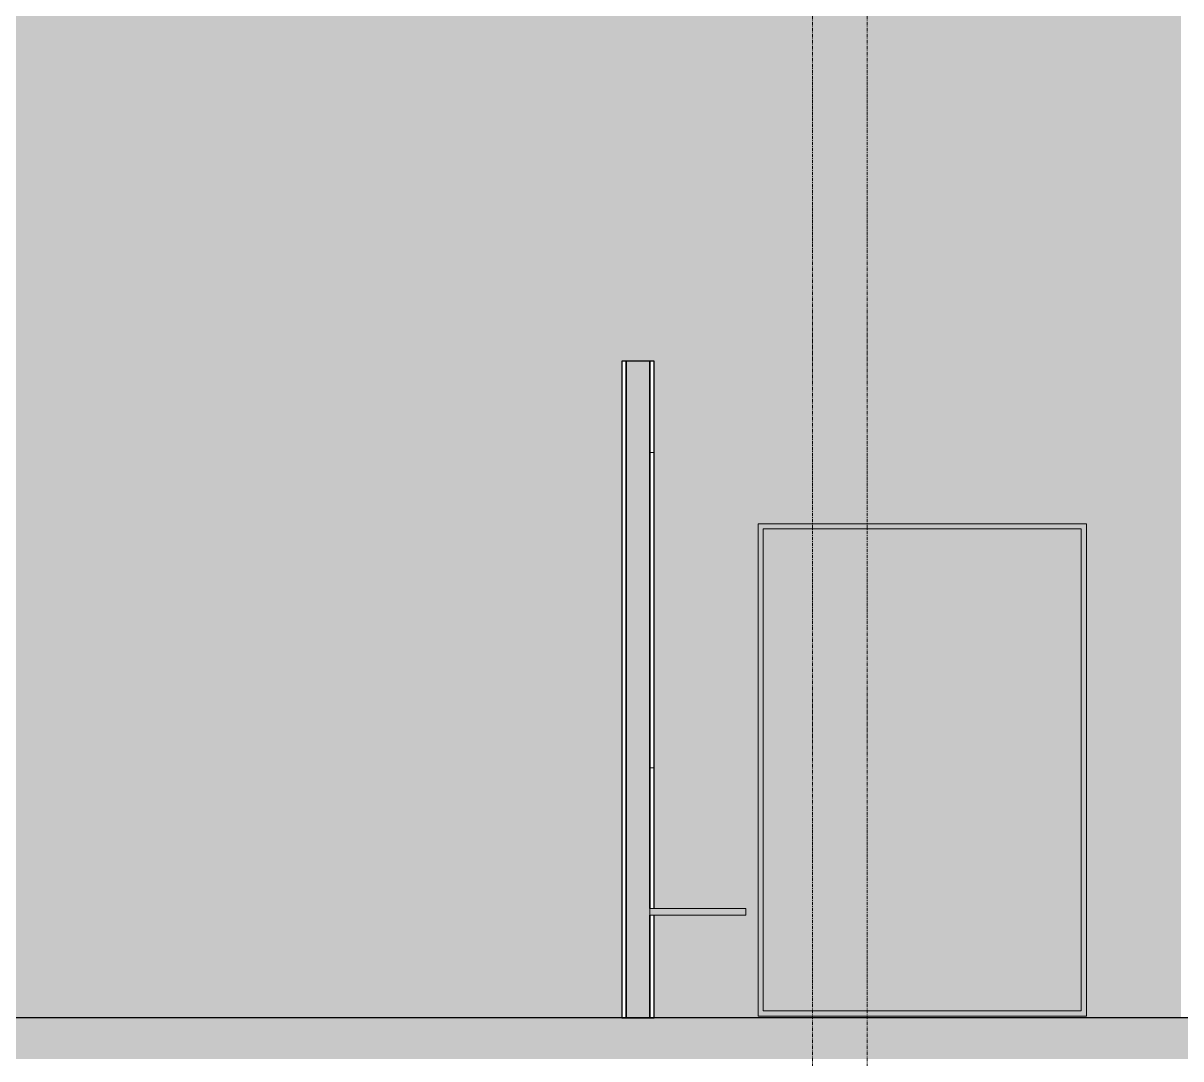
# Model space of a CAD drawing. Header units: inches. Extents: x -23227 to -2744, y -314 to 853.
# Drawn here: x -3781.7 to -3612.4, y -6 to 145.4 of the extents above; entities that cross this region are included whole.
import ezdxf

# ---------------------------------------------------------------- set-up
doc = ezdxf.new("R2010")
doc.units = ezdxf.units.IN
doc.header["$MEASUREMENT"] = 0
doc.linetypes.add('Grid Line 1_2_', pattern=[0.875, 0.5, -0.125, 0.125, -0.125])
doc.linetypes.add('Grid Line 1_2__2_', pattern=[0.875, 0.5, -0.125, 0.125, -0.125])
for name, color, linetype, lineweight in [('A-FLOR', 192, 'Continuous', 9), ('A-FLOR-LEVL', 51, 'Continuous', 9), ('A-WALL-PATT', 111, 'Continuous', 25), ('I-FURN', 30, 'Continuous', 9), ('I-WALL', 2, 'Continuous', 9), ('Q-SPCQ', 91, 'Continuous', 9), ('S-GRID', 1, 'Continuous', 9)]:
    doc.layers.add(name, color=color, linetype=linetype, lineweight=lineweight)

# ---------------------------------------------------------------- blocks, each defined once
blk = doc.blocks.new('Furniture 6 - Furniture 1-2394-Section 22')
at = {"layer": 'I-FURN'}
blk.add_hatch(color=8, dxfattribs=at).paths.add_polyline_path([(25673.64, 15), (25673.64, 16), (25659.64, 16), (25659.64, 15)], flags=0)
at = {"layer": 'I-FURN', "color": 250}
for p, q in [((25659.64, 16), (25673.64, 16)), ((25659.64, 15), (25659.64, 16)), ((25673.64, 15), (25673.64, 16)), ((25673.64, 15), (25659.64, 15))]:
    blk.add_line(p, q, dxfattribs=at)
blk = doc.blocks.new('Bradley-Washroom_Accessories-Mirrors-780_Custom - Bradley-Washroom_Accessories-Mirrors-780_Custom-177760-Section 22')
at = {"layer": 'Q-SPCQ'}
h = blk.add_hatch(color=254, dxfattribs=at)
h.paths.add_polyline_path([(25368.64, 0.25), (25368.64, 72.25), (25320.64, 72.25), (25320.64, 0.25)], flags=0)
h.paths.add_polyline_path([(25321.39, 1), (25321.39, 71.5), (25367.89, 71.5), (25367.89, 1)], flags=0)
blk.add_hatch(color=254, dxfattribs=at).paths.add_polyline_path([(25321.39, 1), (25367.89, 1), (25367.89, 71.5), (25321.39, 71.5), (25321.39, 47.5)], flags=0)
at = {"layer": 'Q-SPCQ', "color": 250}
for p, q in [((25368.64, 72.25), (25320.64, 72.25)), ((25320.64, 72.25), (25320.64, 0.25)), ((25321.39, 71.5), (25367.89, 71.5)), ((25321.39, 1), (25321.39, 71.5)), ((25367.89, 71.5), (25367.89, 1)), ((25368.64, 0.25), (25368.64, 72.25)), ((25320.64, 0.25), (25368.64, 0.25)), ((25367.89, 1), (25321.39, 1))]:
    blk.add_line(p, q, dxfattribs=at)
blk = doc.blocks.new('Locker Rooms and Restrooms_rvt-5-Section 22')
at = {"layer": 'A-WALL-PATT', "lineweight": 9}
h = blk.add_hatch(dxfattribs=at)
h.set_pattern_fill('FP_39', color=250, style=0, pattern_type=2)
h.set_pattern_definition([(0, (-7131.395, 67.247), (61.44, 15.36), [2.534, -43.546, 2.534, -43.546, -245.76]), (0, (-7131.395, 67.247), (61.44, 15.36), [-92.16, 2.534, -89.626, 2.534, -43.546, -107.52]), (0, (-7131.395, 67.247), (61.44, 15.36), [-230.4, 2.534, -28.186, 2.534, -74.266]), (120, (-7108.355, 74.927), (-44.02215, 45.528601), [2.534, -43.546, 2.534, -43.546, -245.76]), (120, (-7108.355, 74.927), (-44.02215, 45.528601), [-92.16, 2.534, -89.626, 2.534, -43.546, -107.52]), (120, (-7108.355, 74.927), (-44.02215, 45.528601), [-230.4, 2.534, -28.186, 2.534, -74.266]), (240, (-7100.675, 105.647), (-17.41785, -60.888601), [2.534, -43.546, 2.534, -43.546, -245.76]), (240, (-7100.675, 105.647), (-17.41785, -60.888601), [-92.16, 2.534, -89.626, 2.534, -43.546, -107.52]), (240, (-7100.675, 105.647), (-17.41785, -60.888601), [-230.4, 2.534, -28.186, 2.534, -74.266])])
h.paths.add_polyline_path([(25660.27, 0), (25660.27, 15), (25659.64, 15), (25659.64, 0)], flags=0)
h.paths.add_polyline_path([(25659.64, 16), (25660.27, 16), (25660.27, 96), (25659.64, 96), (25659.64, 76.52)], flags=0)
at = {"layer": 'I-WALL'}
blk.add_hatch(color=254, dxfattribs=at).paths.add_polyline_path([(25659.64, 0), (25659.64, 96), (25656.14, 96), (25656.14, 0)], flags=0)
at = {"layer": 'A-FLOR-LEVL', "linetype": 'Grid Line 1_2__2_'}
blk.add_line((21746.96, 0), (26557.32, 0), dxfattribs=at)
at = {"layer": 'I-WALL', "color": 10, "lineweight": 25}
for p, q in [((25655.52, 96), (25655.52, 0)), ((25656.14, 96), (25655.52, 96)), ((25656.14, 96), (25656.14, 0)), ((25659.64, 96), (25656.14, 96)), ((25656.14, 0), (25656.14, 96)), ((25659.64, 16), (25659.64, 96)), ((25660.27, 96), (25659.64, 96)), ((25659.64, 96), (25659.64, 16)), ((25660.27, 16), (25660.27, 96)), ((25659.64, 0), (25659.64, 15)), ((25659.64, 15), (25659.64, 0)), ((25660.27, 0), (25660.27, 15)), ((25655.52, 0), (25656.14, 0)), ((25656.14, 0), (25659.64, 0)), ((25659.64, 0), (25660.27, 0))]:
    blk.add_line(p, q, dxfattribs=at)
at = {"color": 250, "lineweight": 9}
for name, p in [('Bradley-Washroom_Accessories-Mirrors-780_Custom - Bradley-Washroom_Accessories-Mirrors-780_Custom-177760-Section 22', (354.81, 0)), ('Furniture 6 - Furniture 1-2394-Section 22', (0, 0))]:
    blk.add_blockref(name, p, dxfattribs=at)
blk = doc.blocks.new('Struct_Xcel_Sports Complex_rvt-5-Section 22')
at = {"layer": 'A-FLOR'}
blk.add_hatch(color=254, dxfattribs=at).paths.add_polyline_path([(24152.15, -6), (26276.89, -6), (26276.89, 0), (22066.14, 0), (22066.14, -6), (23875.68, -6)], flags=0)
at = {"layer": 'A-FLOR', "color": 10, "lineweight": 25}
blk.add_line((26276.89, 0), (22066.14, 0), dxfattribs=at)

msp = doc.modelspace()

# ---------------------------------------------------------------- hatches: boundary and pattern name
at = {"layer": 'A-WALL-PATT', "lineweight": 9}
h = msp.add_hatch(dxfattribs=at)
h.set_pattern_fill('FP_40', color=256, style=0, pattern_type=2)
h.set_pattern_definition([(90, (-4092.68, 1159.75), (-193, -193), [48, -145]), (180, (-4092.68, 1159.75), (-2e-14, -193), [96.25, -96.75]), (270, (-4188.93, 1207.75), (-193, -193), [48, -145]), (180, (-4092.68, 1207.75), (-2e-14, -193), [96.25, -96.75]), (270, (-4189.18, 1207.75), (-193, -193), [48, -145]), (180, (-4189.18, 1207.75), (-2e-14, -193), [96.25, -96.75]), (90, (-4285.43, 1159.75), (-193, -193), [48, -145]), (180, (-4189.18, 1159.75), (-2e-14, -193), [96.25, -96.75]), (90, (-4140.68, 1208), (-193, -193), [48, -145]), (180, (-4092.43, 1208), (-2e-14, -193), [48.25, -144.75]), (180, (-4092.43, 1256), (-2e-14, -193), [48.25, -144.75]), (90, (-4237.18, 1208), (-193, -193), [48, -145]), (180, (-4140.93, 1208), (-2e-14, -193), [96.25, -96.75]), (270, (-4140.93, 1256), (-193, -193), [48, -145]), (180, (-4140.93, 1256), (-2e-14, -193), [96.25, -96.75]), (180, (-4237.43, 1208), (-2e-14, -193), [48, -145]), (270, (-4237.43, 1256), (-193, -193), [48, -145]), (180, (-4237.43, 1256), (-2e-14, -193), [48, -145]), (90, (-4092.68, 1256.25), (-193, -193), [48, -145]), (180, (-4092.68, 1256.25), (-2e-14, -193), [96.25, -96.75]), (270, (-4188.93, 1304.25), (-193, -193), [48, -145]), (180, (-4092.68, 1304.25), (-2e-14, -193), [96.25, -96.75]), (270, (-4189.18, 1304.25), (-193, -193), [48, -145]), (180, (-4189.18, 1304.25), (-2e-14, -193), [96.25, -96.75]), (270, (-4285.43, 1304.25), (-193, -193), [48, -145]), (180, (-4189.18, 1256.25), (-2e-14, -193), [96.25, -96.75]), (90, (-4140.68, 1304.5), (-193, -193), [48, -145]), (180, (-4092.43, 1304.5), (-2e-14, -193), [48.25, -144.75]), (180, (-4092.43, 1352.5), (-2e-14, -193), [48.25, -144.75]), (90, (-4237.18, 1304.5), (-193, -193), [48, -145]), (180, (-4140.93, 1304.5), (-2e-14, -193), [96.25, -96.75]), (270, (-4140.93, 1352.5), (-193, -193), [48, -145]), (180, (-4140.93, 1352.5), (-2e-14, -193), [96.25, -96.75]), (180, (-4237.43, 1304.5), (-2e-14, -193), [48, -145]), (270, (-4237.43, 1352.5), (-193, -193), [48, -145]), (180, (-4237.43, 1352.5), (-2e-14, -193), [48, -145])])
h.paths.add_polyline_path([(-6579.05925, 0), (-6550.30825, 0), (-6550.30825, 161.78225), (-6550.80825, 161.78225), (-6550.80825, 173.21093), (-6538.55825, 173.21093), (-6538.55825, 175.19965), (-3077.05825, 175.19965), (-3077.05825, 176), (-6550.80825, 176), (-6550.80825, 175.33659), (-6579.05925, 174.15946), (-6579.05925, 76.52392)], flags=0)
h.paths.add_polyline_path([(-4046.68325, 0), (-4046.68325, 161.78225), (-4175.18325, 161.78225), (-4175.18325, 86), (-4174.18325, 86), (-4174.18325, 0), (-4091.70014, 0)], flags=0)
h.paths.add_polyline_path([(-4041.93325, 0), (-3966.18325, 0), (-3966.18325, 15), (-3980.18325, 15), (-3980.18325, 16), (-3966.18325, 16), (-3966.18325, 96), (-3961.43325, 96), (-3961.43325, 0), (-3867.43325, 0), (-3867.43325, 98.25), (-3786.93325, 98.25), (-3786.93325, 0), (-3694.18325, 0), (-3694.18325, 96), (-3689.43325, 96), (-3689.43325, 16), (-3676.05825, 16), (-3676.05825, 15), (-3689.43325, 15), (-3689.43325, 0), (-3612.43325, 0), (-3612.43325, 161.78225), (-3657.93325, 161.78225), (-3657.85128, 151.08013), (-3657.72087, 150.87149), (-3657.38677, 150.62888), (-3657.04325, 150.5565), (-3655.30825, 150.5565), (-3655.30825, 149.02639), (-3661.30825, 149.02639), (-3661.30825, 150.5565), (-3659.22974, 150.62888), (-3658.99797, 150.76906), (-3658.75554, 151.10353), (-3658.68325, 151.3103), (-3658.68325, 161.78225), (-3947.43325, 161.78225), (-3947.35128, 151.08013), (-3947.22087, 150.87149), (-3946.88677, 150.62888), (-3946.54325, 150.5565), (-3944.80825, 150.5565), (-3944.82917, 149.02639), (-3950.80825, 149.02639), (-3950.80825, 150.5565), (-3948.72974, 150.62888), (-3948.49797, 150.76906), (-3948.25554, 151.10353), (-3948.18325, 151.3103), (-3948.18325, 161.78225), (-4041.93325, 161.78225), (-4041.93325, 1)], flags=0)
h.paths.add_polyline_path([(-4644.62614, 0), (-4506.80825, 0), (-4506.80825, 98.25), (-4430.18325, 98.25), (-4430.18325, 0), (-4384.43325, 0), (-4384.43325, 161.78225), (-4526.43325, 161.78225), (-4526.35128, 151.08013), (-4526.22087, 150.87149), (-4525.88677, 150.62888), (-4525.54325, 150.5565), (-4523.80825, 150.5565), (-4523.80825, 149.02639), (-4529.80825, 149.02639), (-4529.80825, 150.5565), (-4527.72974, 150.62888), (-4527.49797, 150.76906), (-4527.25554, 151.10353), (-4527.18325, 151.3103), (-4527.18325, 161.78225), (-4714.93325, 161.78225), (-4714.93325, 0), (-4713.74189, 0)], flags=0)
h.paths.add_polyline_path([(-4180.93325, 0), (-4180.93325, 86), (-4179.93325, 86), (-4179.93325, 161.78225), (-4236.80825, 161.78225), (-4236.72087, 150.87149), (-4236.38677, 150.62888), (-4236.04325, 150.5565), (-4234.30825, 150.5565), (-4234.30825, 149.02639), (-4236.80825, 149.02639), (-4236.80825, 0), (-4230.93325, 0), (-4230.93325, 98.25), (-4188.93325, 98.25), (-4188.93325, 0)], flags=0)
h.paths.add_polyline_path([(-4379.68325, 0), (-4241.55825, 0), (-4241.55825, 161.78225), (-4379.68325, 161.78225), (-4379.68325, 24.90151)], flags=0)
h.paths.add_polyline_path([(-3674.24575, 0.25), (-3674.24575, 72.25), (-3626.24575, 72.25), (-3626.24575, 0.25), (-3673.49575, 0.25)], flags=0)
h.paths.add_polyline_path([(-4028.30825, 0.25), (-4029.05825, 0.25), (-4029.05825, 72.25), (-3981.05825, 72.25), (-3981.05825, 0.25), (-3981.80825, 0.25)], flags=0)
h.paths.add_polyline_path([(-4921.08914, 98.25), (-4719.68325, 98.25), (-4719.68325, 161.78225), (-4815.93325, 161.78225), (-4815.85128, 151.08013), (-4815.72087, 150.87149), (-4815.38677, 150.62888), (-4815.04325, 150.5565), (-4813.30825, 150.5565), (-4813.30825, 149.02639), (-4819.30825, 149.02639), (-4819.30825, 150.5565), (-4817.22974, 150.62888), (-4816.99797, 150.76906), (-4816.75554, 151.10353), (-4816.68325, 151.3103), (-4816.68325, 161.78225), (-5103.43325, 161.78225), (-5103.43325, 150.5565), (-5102.80825, 150.5565), (-5102.80825, 149.02639), (-5103.43325, 149.02639), (-5103.43325, 98.25), (-4990.20489, 98.25)], flags=0)
h.paths.add_polyline_path([(-6303.40414, 98.25), (-5108.18325, 98.25), (-5108.18325, 149.02639), (-5108.80825, 149.02639), (-5108.80825, 150.5565), (-5108.18325, 150.5565), (-5108.18325, 161.78225), (-5394.93325, 161.78225), (-5394.85128, 151.08013), (-5394.72087, 150.87149), (-5394.38677, 150.62888), (-5394.04325, 150.5565), (-5392.30825, 150.5565), (-5392.30825, 149.02639), (-5398.30825, 149.02639), (-5398.30825, 150.5565), (-5396.22974, 150.62888), (-5395.99797, 150.76906), (-5395.75554, 151.10353), (-5395.68325, 151.3103), (-5395.68325, 161.78225), (-5684.43325, 161.78225), (-5684.35128, 151.08013), (-5684.22087, 150.87149), (-5683.88677, 150.62888), (-5683.54325, 150.5565), (-5681.80825, 150.5565), (-5681.80825, 149.02639), (-5687.80825, 149.02639), (-5687.80825, 150.5565), (-5685.72974, 150.62888), (-5685.49797, 150.76906), (-5685.25554, 151.10353), (-5685.18325, 151.3103), (-5685.18325, 161.78225), (-5973.93325, 161.78225), (-5973.85128, 151.08013), (-5973.72087, 150.87149), (-5973.38677, 150.62888), (-5973.04325, 150.5565), (-5971.30825, 150.5565), (-5971.30825, 149.02639), (-5977.30825, 149.02639), (-5977.30825, 150.5565), (-5975.22974, 150.62888), (-5974.99797, 150.76906), (-5974.75554, 151.10353), (-5974.68325, 151.3103), (-5974.68325, 161.78225), (-6263.43325, 161.78225), (-6263.35128, 151.08013), (-6263.22087, 150.87149), (-6262.88677, 150.62888), (-6262.54325, 150.5565), (-6260.80825, 150.5565), (-6260.80825, 149.02639), (-6266.80825, 149.02639), (-6266.80825, 150.5565), (-6264.72974, 150.62888), (-6264.49797, 150.76906), (-6264.25554, 151.10353), (-6264.18325, 151.3103), (-6264.18325, 161.78225), (-6545.55825, 161.78225), (-6545.55825, 152.46315), (-6545.31325, 152.46315), (-6545.31325, 152.029), (-6545.55825, 152.029), (-6545.55825, 98.25), (-6372.51989, 98.25)], flags=0)
h.paths.add_polyline_path([(-3124.07964, 146.5), (-3077.05825, 146.5), (-3077.05825, 161.78225), (-3081.19325, 161.78225), (-3081.11314, 151.22892), (-3080.88229, 150.96593), (-3080.58171, 150.84481), (-3080.46575, 150.83174), (-3078.80825, 150.83174), (-3078.80825, 150.32752), (-3083.80825, 150.32752), (-3083.80825, 150.83174), (-3081.82145, 150.91106), (-3081.56458, 151.13142), (-3081.42325, 151.44783), (-3081.42325, 161.78225), (-3368.43325, 161.78225), (-3368.35128, 151.08013), (-3368.22087, 150.87149), (-3367.88677, 150.62888), (-3367.54325, 150.5565), (-3365.80825, 150.5565), (-3365.80825, 149.02639), (-3371.80825, 149.02639), (-3371.80825, 150.5565), (-3369.72974, 150.62888), (-3369.49797, 150.76906), (-3369.25554, 151.10353), (-3369.18325, 151.3103), (-3369.18325, 161.78225), (-3607.68325, 161.78225), (-3607.68325, 146.5), (-3262.31114, 146.5)], flags=0)

# ---------------------------------------------------------------- linework, layer by layer
at = {"layer": 'A-FLOR-LEVL', "linetype": 'Grid Line 1_2_'}
msp.add_line((-7602.73945, 0), (-2792.37482, 0), dxfattribs=at)
at = {"layer": 'S-GRID', "linetype": 'Grid Line 1_2_'}
for p, q in [((-3666.30825, -273.16081), (-3666.30825, 489.49301)), ((-3658.30825, -273.16081), (-3658.30825, 489.49301)), ((-3658.30825, -273.16081), (-3658.30825, 489.49301))]:
    msp.add_line(p, q, dxfattribs=at)

# ---------------------------------------------------------------- next in the draw order: block references
at = {"color": 130, "lineweight": 5}
msp.add_blockref('Locker Rooms and Restrooms_rvt-5-Section 22', (-29349.69848, 0), dxfattribs=at)

# ---------------------------------------------------------------- next in the draw order: block references
msp.add_blockref('Struct_Xcel_Sports Complex_rvt-5-Section 22', (-29349.69848, 0), dxfattribs=at)

doc.saveas('drawing.dxf')
